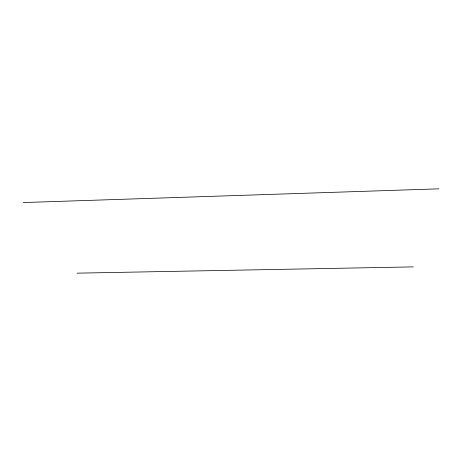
<?xml version="1.0" encoding="UTF-8"?>
<svg xmlns="http://www.w3.org/2000/svg" width="462" height="462" viewBox="0 0 462 462"><rect width="100%" height="100%" fill="white"/><g stroke="black" fill="none" stroke-linecap="round" stroke-linejoin="round"><path stroke-width="0.69" d="M23.1 202.564L438.9 188.837M77.004 273.163L413.328 266.886"/></g></svg>
